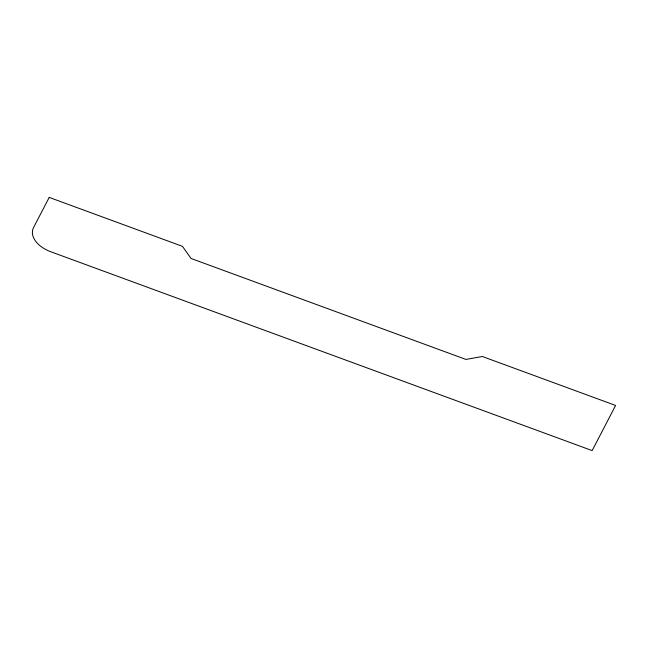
<?xml version="1.0" encoding="UTF-8"?>
<svg xmlns="http://www.w3.org/2000/svg" width="648" height="648" viewBox="0 0 648 648"><rect width="100%" height="100%" fill="white"/><g stroke="black" fill="none" stroke-linecap="round" stroke-linejoin="round"><path stroke-width="0.97" d="M49.208 197.405L33.575 227.505A26.762 16.735 15.4 0 0 50.747 251.732L592.15 450.595L615.6 405.446L482.331 356.497L465.928 359.429L191.063 258.471L182.477 246.353L49.208 197.405"/></g></svg>
